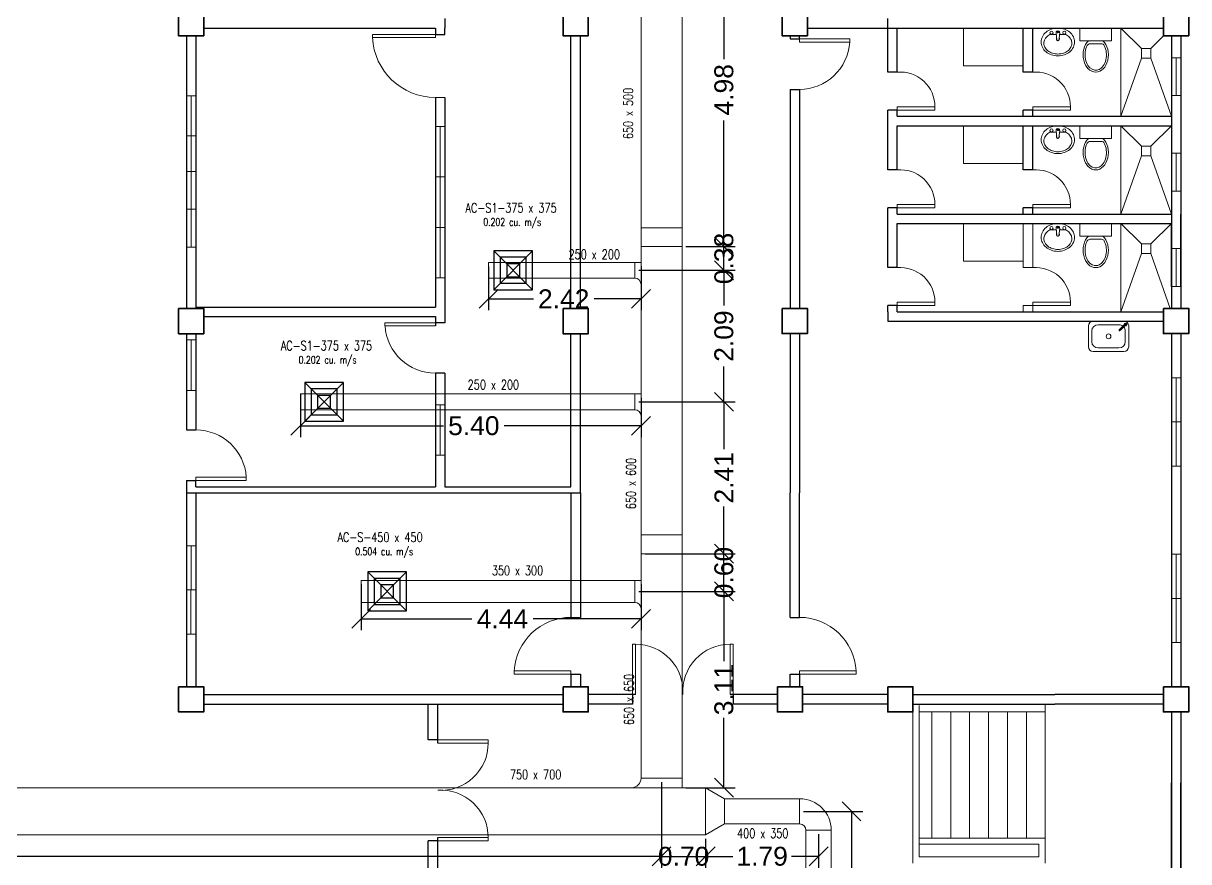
# Model space of a CAD drawing. Header units: millimetres. Extents: x 3 to 421, y 1 to 233.
# Drawn here: x 270.72 to 289.2, y 100.27 to 113.57 of the extents above; entities that cross this region are included whole.
import ezdxf

# ---------------------------------------------------------------- set-up
doc = ezdxf.new("R2010")
doc.units = ezdxf.units.MM
doc.header["$MEASUREMENT"] = 0
doc.layers.add('ahu line', color=150, linetype='Continuous', lineweight=20)
for name, color, linetype in [('diffuser', 7, 'Continuous'), ('ducting label', 7, 'Continuous'), ('Legends', 7, 'Continuous')]:
    doc.layers.add(name, color=color, linetype=linetype)
doc.styles.add('Arch-Dim', font='simplex.shx', dxfattribs={"width": 0.75})
doc.styles.get("Standard").update_dxf_attribs({"font": 'arial.ttf'})
doc.dimstyles.new('Copy of dimension', dxfattribs={"dimtxt": 0.3, "dimasz": 0.3, "dimexe": 0.18, "dimexo": 0.0625, "dimgap": 0.09, "dimtad": 0, "dimzin": 0, "dimdsep": 46, "dimtxsty": 'Standard', "dimblk": 'OBLIQUE', "dimcen": 0.09, "dimclrd": 256, "dimclre": 256, "dimclrt": 256, "dimadec": 0, "dimazin": 0, "dimtfac": 1, "dimtofl": 0, "dimtmove": 0, "dimatfit": 3, "dimldrblk": 'OBLIQUE', "dimfxl": 1, "dimtolj": 1, "dimtzin": 0, "dimarcsym": 0})

# ---------------------------------------------------------------- blocks, each defined once
blk = doc.blocks.new('AC-S-12')
at = {"layer": 'diffuser', "color": 30}
for p, q in [((-0.15, 0.15), (0.15, -0.15)), ((0.15, 0.15), (-0.15, -0.15)), ((-0.15, 0.15), (-0.15, -0.15)), ((0.15, 0.15), (-0.15, 0.15)), ((-0.1, 0.1), (-0.1, -0.1)), ((0.1, 0.1), (-0.1, 0.1)), ((0.1, -0.1), (0.1, 0.1)), ((0.15, -0.15), (0.15, 0.15)), ((-0.05, 0.05), (-0.05, -0.05)), ((0.05, 0.05), (-0.05, 0.05)), ((0.05, -0.05), (0.05, 0.05)), ((-0.05, -0.05), (0.05, -0.05)), ((-0.15, -0.15), (0.15, -0.15)), ((-0.1, -0.1), (0.1, -0.1))]:
    blk.add_line(p, q, dxfattribs=at)
for points in [[(-0.3582, 0.3582, 0, 0.0447, 0), (-0.2951, 0.295, 0, 0, 0), (-0.15, 0.15, 0, 0, 0)], [(0.3582, 0.3582, 0, 0.0447, 0), (0.2951, 0.295, 0, 0, 0), (0.15, 0.15, 0, 0, 0)], [(-0.3582, -0.3582, 0, 0.0447, 0), (-0.2951, -0.295, 0, 0, 0), (-0.15, -0.15, 0, 0, 0)], [(0.3582, -0.3582, 0, 0.0447, 0), (0.2951, -0.295, 0, 0, 0), (0.15, -0.15, 0, 0, 0)]]:
    blk.add_lwpolyline(points, format="xyseb", dxfattribs=at)
blk = doc.blocks.new('fcu')
at = {"layer": 'diffuser', "xscale": 2.052644456280903, "yscale": 2.052644456280903, "zscale": 2.052644456280903}
blk.add_blockref('AC-S-12', (0, 0), dxfattribs=at)
blk = doc.blocks.new('_Oblique')
at = {"color": 0, "linetype": 'ByBlock', "lineweight": -2}
blk.add_line((-0.5, -0.5), (0.5, 0.5), dxfattribs=at)
blk = doc.blocks.new('*D41')
at = {"layer": 'Defpoints', "color": 0, "transparency": 16777216}
for p in [(280.841, 101.597), (250.804, 100.697), (280.841, 100.358)]:
    blk.add_point(p, dxfattribs=at)
at = {"layer": 'diffuser', "lineweight": -2, "transparency": 16777216}
for p, q in [((280.841, 101.534), (280.841, 100.178)), ((250.804, 100.634), (250.804, 100.178)), ((250.804, 100.358), (265.227, 100.358)), ((280.841, 100.358), (266.418, 100.358))]:
    blk.add_line(p, q, dxfattribs=at)
at = {"layer": 'diffuser', "lineweight": -2, "transparency": 16777216, "xscale": 0.3, "yscale": 0.3, "zscale": 0.3, "rotation": 180}
blk.add_blockref('_Oblique', (250.804, 100.358), dxfattribs=at)
at = {"layer": 'diffuser', "lineweight": -2, "transparency": 16777216, "xscale": 0.3, "yscale": 0.3, "zscale": 0.3}
blk.add_blockref('_Oblique', (280.841, 100.358), dxfattribs=at)
at = {"layer": 'diffuser', "transparency": 16777216, "insert": (265.822, 100.358), "char_height": 0.3, "attachment_point": 5}
blk.add_mtext('\\A1;30.04', dxfattribs=at)
blk = doc.blocks.new('*D42')
at = {"layer": 'Defpoints', "color": 0, "transparency": 16777216}
for p in [(280.841, 101.597), (281.541, 100.697), (281.541, 100.358)]:
    blk.add_point(p, dxfattribs=at)
at = {"layer": 'diffuser', "lineweight": -2, "transparency": 16777216}
for p, q in [((280.841, 101.534), (280.841, 100.178)), ((281.541, 100.634), (281.541, 100.178)), ((280.841, 100.358), (281.541, 100.358))]:
    blk.add_line(p, q, dxfattribs=at)
at = {"layer": 'diffuser', "lineweight": -2, "transparency": 16777216, "xscale": 0.3, "yscale": 0.3, "zscale": 0.3, "rotation": 180}
blk.add_blockref('_Oblique', (280.841, 100.358), dxfattribs=at)
at = {"layer": 'diffuser', "lineweight": -2, "transparency": 16777216, "xscale": 0.3, "yscale": 0.3, "zscale": 0.3}
blk.add_blockref('_Oblique', (281.541, 100.358), dxfattribs=at)
at = {"layer": 'diffuser', "transparency": 16777216, "insert": (281.191, 100.358), "char_height": 0.3, "attachment_point": 5}
blk.add_mtext('\\A1;0.70', dxfattribs=at)
blk = doc.blocks.new('*D43')
at = {"layer": 'Defpoints', "color": 0, "transparency": 16777216}
for p in [(283.332, 100.772), (281.541, 100.697), (283.332, 100.358)]:
    blk.add_point(p, dxfattribs=at)
at = {"layer": 'diffuser', "lineweight": -2, "transparency": 16777216}
for p, q in [((281.541, 100.634), (281.541, 100.178)), ((283.332, 100.709), (283.332, 100.178)), ((281.541, 100.358), (281.971, 100.358)), ((283.332, 100.358), (282.902, 100.358))]:
    blk.add_line(p, q, dxfattribs=at)
at = {"layer": 'diffuser', "lineweight": -2, "transparency": 16777216, "xscale": 0.3, "yscale": 0.3, "zscale": 0.3, "rotation": 180}
blk.add_blockref('_Oblique', (281.541, 100.358), dxfattribs=at)
at = {"layer": 'diffuser', "lineweight": -2, "transparency": 16777216, "xscale": 0.3, "yscale": 0.3, "zscale": 0.3}
blk.add_blockref('_Oblique', (283.332, 100.358), dxfattribs=at)
at = {"layer": 'diffuser', "transparency": 16777216, "insert": (282.437, 100.358), "char_height": 0.3, "attachment_point": 5}
blk.add_mtext('\\A1;1.79', dxfattribs=at)
blk = doc.blocks.new('*D44')
at = {"layer": 'Defpoints', "color": 0, "transparency": 16777216}
for p in [(283.032, 101.072), (283.854, 93.745), (283.884, 93.745)]:
    blk.add_point(p, dxfattribs=at)
at = {"layer": 'diffuser', "lineweight": -2, "transparency": 16777216}
for p, q in [((283.095, 101.072), (284.034, 101.072)), ((283.854, 101.072), (283.854, 97.887)), ((283.854, 93.745), (283.854, 96.93)), ((283.821, 93.745), (283.674, 93.745))]:
    blk.add_line(p, q, dxfattribs=at)
at = {"layer": 'diffuser', "lineweight": -2, "transparency": 16777216, "xscale": 0.3, "yscale": 0.3, "zscale": 0.3}
for p, rotation in [((283.854, 101.072), 90), ((283.854, 93.745), 270)]:
    blk.add_blockref('_Oblique', p, dxfattribs=dict(at, rotation=rotation))
at = {"layer": 'diffuser', "transparency": 16777216, "insert": (283.854, 97.408), "char_height": 0.3, "attachment_point": 5, "rotation": 90}
blk.add_mtext('\\A1;7.33', dxfattribs=at)
blk = doc.blocks.new('*D46')
at = {"layer": 'Defpoints', "color": 0, "transparency": 16777216}
for p in [(280.416, 104.561), (281.831, 104.561), (281.166, 101.447)]:
    blk.add_point(p, dxfattribs=at)
at = {"layer": 'diffuser', "lineweight": -2, "transparency": 16777216}
for p, q in [((280.479, 104.561), (282.011, 104.561)), ((281.831, 104.561), (281.831, 103.455)), ((281.831, 101.447), (281.831, 102.553)), ((281.229, 101.447), (282.011, 101.447))]:
    blk.add_line(p, q, dxfattribs=at)
at = {"layer": 'diffuser', "lineweight": -2, "transparency": 16777216, "xscale": 0.3, "yscale": 0.3, "zscale": 0.3}
for p, rotation in [((281.831, 104.561), 90), ((281.831, 101.447), 270)]:
    blk.add_blockref('_Oblique', p, dxfattribs=dict(at, rotation=rotation))
at = {"layer": 'diffuser', "transparency": 16777216, "insert": (281.831, 103.004), "char_height": 0.3, "attachment_point": 5, "rotation": 90}
blk.add_mtext('\\A1;3.11', dxfattribs=at)
blk = doc.blocks.new('*D47')
at = {"layer": 'Defpoints', "color": 0, "transparency": 16777216}
for p in [(276.076, 104.736), (280.516, 104.736), (276.076, 104.126)]:
    blk.add_point(p, dxfattribs=at)
at = {"layer": 'diffuser', "lineweight": -2, "transparency": 16777216}
for p, q in [((276.076, 104.674), (276.076, 103.946)), ((280.516, 104.674), (280.516, 103.946)), ((276.076, 104.126), (277.832, 104.126)), ((280.516, 104.126), (278.802, 104.126))]:
    blk.add_line(p, q, dxfattribs=at)
at = {"layer": 'diffuser', "lineweight": -2, "transparency": 16777216, "xscale": 0.3, "yscale": 0.3, "zscale": 0.3, "rotation": 180}
blk.add_blockref('_Oblique', (276.076, 104.126), dxfattribs=at)
at = {"layer": 'diffuser', "lineweight": -2, "transparency": 16777216, "xscale": 0.3, "yscale": 0.3, "zscale": 0.3}
blk.add_blockref('_Oblique', (280.516, 104.126), dxfattribs=at)
at = {"layer": 'diffuser', "transparency": 16777216, "insert": (278.317, 104.126), "char_height": 0.3, "attachment_point": 5}
blk.add_mtext('\\A1;4.44', dxfattribs=at)
blk = doc.blocks.new('*D48')
at = {"layer": 'Defpoints', "color": 0, "transparency": 16777216}
for p in [(280.516, 105.158), (281.831, 105.158), (280.516, 104.561)]:
    blk.add_point(p, dxfattribs=at)
at = {"layer": 'diffuser', "lineweight": -2, "transparency": 16777216}
for p, q in [((280.579, 105.158), (282.011, 105.158)), ((281.831, 104.561), (281.831, 105.158)), ((280.579, 104.561), (282.011, 104.561))]:
    blk.add_line(p, q, dxfattribs=at)
at = {"layer": 'diffuser', "lineweight": -2, "transparency": 16777216, "xscale": 0.3, "yscale": 0.3, "zscale": 0.3}
for p, rotation in [((281.831, 105.158), 90), ((281.831, 104.561), 270)]:
    blk.add_blockref('_Oblique', p, dxfattribs=dict(at, rotation=rotation))
at = {"layer": 'diffuser', "transparency": 16777216, "insert": (281.831, 104.86), "char_height": 0.3, "attachment_point": 5, "rotation": 90}
blk.add_mtext('\\A1;0.60', dxfattribs=at)
blk = doc.blocks.new('*D49')
at = {"layer": 'Defpoints', "color": 0, "transparency": 16777216}
for p in [(280.416, 107.568), (281.831, 107.568), (280.516, 105.158)]:
    blk.add_point(p, dxfattribs=at)
at = {"layer": 'diffuser', "lineweight": -2, "transparency": 16777216}
for p, q in [((280.479, 107.568), (282.011, 107.568)), ((281.831, 107.568), (281.831, 106.816)), ((281.831, 105.158), (281.831, 105.91)), ((280.579, 105.158), (282.011, 105.158))]:
    blk.add_line(p, q, dxfattribs=at)
at = {"layer": 'diffuser', "lineweight": -2, "transparency": 16777216, "xscale": 0.3, "yscale": 0.3, "zscale": 0.3}
for p, rotation in [((281.831, 107.568), 90), ((281.831, 105.158), 270)]:
    blk.add_blockref('_Oblique', p, dxfattribs=dict(at, rotation=rotation))
at = {"layer": 'diffuser', "transparency": 16777216, "insert": (281.831, 106.363), "char_height": 0.3, "attachment_point": 5, "rotation": 90}
blk.add_mtext('\\A1;2.41', dxfattribs=at)
blk = doc.blocks.new('*D50')
at = {"layer": 'Defpoints', "color": 0, "transparency": 16777216}
for p in [(275.112, 107.693), (280.516, 107.693), (275.112, 107.188)]:
    blk.add_point(p, dxfattribs=at)
at = {"layer": 'diffuser', "lineweight": -2, "transparency": 16777216}
for p, q in [((275.112, 107.63), (275.112, 107.008)), ((280.516, 107.63), (280.516, 107.008)), ((275.112, 107.188), (277.384, 107.188)), ((280.516, 107.188), (278.342, 107.188))]:
    blk.add_line(p, q, dxfattribs=at)
at = {"layer": 'diffuser', "lineweight": -2, "transparency": 16777216, "xscale": 0.3, "yscale": 0.3, "zscale": 0.3, "rotation": 180}
blk.add_blockref('_Oblique', (275.112, 107.188), dxfattribs=at)
at = {"layer": 'diffuser', "lineweight": -2, "transparency": 16777216, "xscale": 0.3, "yscale": 0.3, "zscale": 0.3}
blk.add_blockref('_Oblique', (280.516, 107.188), dxfattribs=at)
at = {"layer": 'diffuser', "transparency": 16777216, "insert": (277.863, 107.188), "char_height": 0.3, "attachment_point": 5}
blk.add_mtext('\\A1;5.40', dxfattribs=at)
blk = doc.blocks.new('*D51')
at = {"layer": 'Defpoints', "color": 0, "transparency": 16777216}
for p in [(280.416, 109.655), (281.831, 109.655), (280.416, 107.568)]:
    blk.add_point(p, dxfattribs=at)
at = {"layer": 'diffuser', "lineweight": -2, "transparency": 16777216}
for p, q in [((280.479, 109.655), (282.011, 109.655)), ((281.831, 109.655), (281.831, 109.094)), ((281.831, 107.568), (281.831, 108.129)), ((280.479, 107.568), (282.011, 107.568))]:
    blk.add_line(p, q, dxfattribs=at)
at = {"layer": 'diffuser', "lineweight": -2, "transparency": 16777216, "xscale": 0.3, "yscale": 0.3, "zscale": 0.3}
for p, rotation in [((281.831, 109.655), 90), ((281.831, 107.568), 270)]:
    blk.add_blockref('_Oblique', p, dxfattribs=dict(at, rotation=rotation))
at = {"layer": 'diffuser', "transparency": 16777216, "insert": (281.831, 108.611), "char_height": 0.3, "attachment_point": 5, "rotation": 90}
blk.add_mtext('\\A1;2.09', dxfattribs=at)
blk = doc.blocks.new('*D52')
at = {"layer": 'Defpoints', "color": 0, "transparency": 16777216}
for p in [(281.166, 110.03), (281.831, 110.03), (280.416, 109.655)]:
    blk.add_point(p, dxfattribs=at)
at = {"layer": 'diffuser', "lineweight": -2, "transparency": 16777216}
for p, q in [((281.229, 110.03), (282.011, 110.03)), ((281.831, 109.655), (281.831, 110.03)), ((280.479, 109.655), (282.011, 109.655))]:
    blk.add_line(p, q, dxfattribs=at)
at = {"layer": 'diffuser', "lineweight": -2, "transparency": 16777216, "xscale": 0.3, "yscale": 0.3, "zscale": 0.3}
for p, rotation in [((281.831, 110.03), 90), ((281.831, 109.655), 270)]:
    blk.add_blockref('_Oblique', p, dxfattribs=dict(at, rotation=rotation))
at = {"layer": 'diffuser', "transparency": 16777216, "insert": (281.831, 109.842), "char_height": 0.3, "attachment_point": 5, "rotation": 90}
blk.add_mtext('\\A1;0.38', dxfattribs=at)
blk = doc.blocks.new('*D53')
at = {"layer": 'Defpoints', "color": 0, "transparency": 16777216}
for p in [(280.416, 115.006), (281.831, 115.006), (281.166, 110.03)]:
    blk.add_point(p, dxfattribs=at)
at = {"layer": 'diffuser', "lineweight": -2, "transparency": 16777216}
for p, q in [((280.479, 115.006), (282.011, 115.006)), ((281.831, 115.006), (281.831, 113.004)), ((281.831, 110.03), (281.831, 112.032)), ((281.229, 110.03), (282.011, 110.03))]:
    blk.add_line(p, q, dxfattribs=at)
at = {"layer": 'diffuser', "lineweight": -2, "transparency": 16777216, "xscale": 0.3, "yscale": 0.3, "zscale": 0.3}
for p, rotation in [((281.831, 115.006), 90), ((281.831, 110.03), 270)]:
    blk.add_blockref('_Oblique', p, dxfattribs=dict(at, rotation=rotation))
at = {"layer": 'diffuser', "transparency": 16777216, "insert": (281.831, 112.518), "char_height": 0.3, "attachment_point": 5, "rotation": 90}
blk.add_mtext('\\A1;4.98', dxfattribs=at)
blk = doc.blocks.new('*D54')
at = {"layer": 'Defpoints', "color": 0, "transparency": 16777216}
for p in [(278.097, 109.78), (280.516, 109.78), (278.097, 109.202)]:
    blk.add_point(p, dxfattribs=at)
at = {"layer": 'diffuser', "lineweight": -2, "transparency": 16777216}
for p, q in [((278.097, 109.717), (278.097, 109.022)), ((280.516, 109.717), (280.516, 109.022)), ((278.097, 109.202), (278.808, 109.202)), ((280.516, 109.202), (279.77, 109.202))]:
    blk.add_line(p, q, dxfattribs=at)
at = {"layer": 'diffuser', "lineweight": -2, "transparency": 16777216, "xscale": 0.3, "yscale": 0.3, "zscale": 0.3, "rotation": 180}
blk.add_blockref('_Oblique', (278.097, 109.202), dxfattribs=at)
at = {"layer": 'diffuser', "lineweight": -2, "transparency": 16777216, "xscale": 0.3, "yscale": 0.3, "zscale": 0.3}
blk.add_blockref('_Oblique', (280.516, 109.202), dxfattribs=at)
at = {"layer": 'diffuser', "transparency": 16777216, "insert": (279.289, 109.202), "char_height": 0.3, "attachment_point": 5}
blk.add_mtext('\\A1;2.42', dxfattribs=at)

msp = doc.modelspace()

# ---------------------------------------------------------------- linework, layer by layer
at = {"color": 8, "lineweight": 25}
for p, q in [((277.404, 113.647), (277.404, 113.497)), ((284.429, 113.497), (284.429, 113.647)), ((273.304, 113.375), (273.304, 109.049)), ((273.454, 113.375), (273.454, 109.072)), ((273.579, 113.497), (277.254, 113.497)), ((277.254, 113.497), (277.254, 113.397)), ((277.254, 113.397), (277.404, 113.397)), ((277.404, 113.397), (277.404, 113.497)), ((279.404, 109.049), (279.404, 113.376)), ((279.554, 109.049), (279.554, 113.376)), ((282.879, 113.375), (282.879, 113.325)), ((283.029, 113.325), (283.029, 113.375)), ((284.429, 113.497), (284.579, 113.497)), ((284.429, 112.797), (284.429, 113.497)), ((284.579, 112.797), (284.579, 113.497)), ((286.579, 112.797), (286.579, 113.497)), ((286.729, 112.797), (286.729, 113.497)), ((288.929, 113.375), (288.929, 109.05)), ((288.929, 113.375), (288.929, 109.05)), ((289.079, 113.375), (289.079, 109.05)), ((282.879, 113.325), (283.029, 113.325)), ((282.879, 112.525), (282.879, 109.051)), ((282.879, 112.525), (283.029, 112.525)), ((283.029, 112.525), (283.029, 109.051)), ((289.079, 112.425), (289.079, 110)), ((277.254, 112.397), (277.254, 109.072)), ((277.404, 112.397), (277.404, 109.072)), ((284.429, 111.247), (284.429, 112.197)), ((284.579, 112.097), (284.579, 112.197)), ((286.579, 112.097), (286.579, 112.197)), ((286.729, 112.097), (286.729, 112.197)), ((284.579, 111.247), (284.579, 111.947)), ((286.579, 111.247), (286.579, 111.947)), ((286.729, 111.247), (286.729, 111.947)), ((284.429, 109.697), (284.429, 110.647)), ((284.579, 110.547), (284.579, 110.647)), ((286.579, 110.547), (286.579, 110.647)), ((286.729, 110.547), (286.729, 110.647)), ((284.579, 109.697), (284.579, 110.397)), ((288.929, 109.397), (288.929, 110.397)), ((289.079, 109.397), (289.079, 110.547)), ((284.429, 108.997), (284.429, 109.097)), ((284.579, 108.997), (284.579, 109.097)), ((273.454, 109.072), (277.254, 109.072)), ((273.579, 108.922), (277.254, 108.922)), ((277.254, 108.922), (277.254, 108.772)), ((277.404, 109.072), (277.404, 108.922)), ((277.404, 108.922), (277.404, 108.822)), ((284.429, 108.997), (284.429, 108.847)), ((277.404, 108.822), (277.254, 108.822)), ((273.304, 108.649), (273.304, 107.122)), ((273.454, 108.649), (273.454, 107.122)), ((279.404, 106.422), (279.404, 108.649)), ((279.554, 106.422), (279.554, 108.649)), ((282.879, 108.651), (282.879, 106.122)), ((283.029, 108.651), (283.029, 106.122)), ((288.929, 108.65), (288.929, 106.222)), ((288.929, 108.65), (288.929, 106.122)), ((289.079, 108.65), (289.079, 103.049)), ((277.254, 108.022), (277.254, 106.222)), ((277.404, 108.022), (277.254, 108.022)), ((277.404, 108.022), (277.404, 106.222)), ((273.304, 107.122), (273.454, 107.122)), ((273.304, 106.322), (273.304, 106.122)), ((273.304, 106.322), (273.454, 106.322)), ((273.454, 106.222), (273.454, 106.322)), ((279.404, 106.222), (279.404, 106.422)), ((279.554, 106.122), (279.554, 106.422)), ((273.304, 106.122), (279.554, 106.122)), ((273.304, 106.122), (273.304, 103.049)), ((273.454, 106.222), (277.254, 106.222)), ((273.454, 106.122), (273.454, 103.049)), ((277.404, 106.222), (279.404, 106.222)), ((279.404, 106.122), (279.404, 104.149)), ((279.554, 106.122), (279.554, 104.149)), ((282.879, 104.149), (282.879, 106.122)), ((283.029, 104.149), (283.029, 106.122)), ((288.929, 106.122), (288.929, 103.049)), ((279.404, 104.149), (279.554, 104.149)), ((282.879, 104.149), (283.029, 104.149)), ((279.404, 103.249), (279.404, 103.049)), ((279.404, 103.249), (279.554, 103.249)), ((279.554, 103.249), (279.554, 103.049)), ((282.879, 103.049), (282.879, 103.249)), ((282.879, 103.249), (283.029, 103.249)), ((283.029, 103.249), (283.029, 103.049)), ((282.879, 103.149), (282.879, 103.149)), ((273.579, 102.924), (279.279, 102.924)), ((280.429, 102.924), (279.679, 102.924)), ((280.379, 102.924), (280.379, 102.774)), ((282.679, 102.924), (281.929, 102.924)), ((281.979, 102.924), (281.979, 102.774)), ((284.429, 102.924), (283.079, 102.924)), ((284.829, 102.924), (285.079, 102.924)), ((285.079, 102.924), (287.079, 102.924)), ((288.804, 102.924), (287.079, 102.924)), ((273.579, 102.774), (279.279, 102.774)), ((277.141, 102.206), (277.141, 102.774)), ((277.291, 102.156), (277.291, 102.774)), ((280.379, 102.774), (279.679, 102.774)), ((282.679, 102.774), (281.979, 102.774)), ((284.429, 102.774), (283.079, 102.774)), ((284.829, 102.774), (285.079, 102.774)), ((285.079, 102.774), (287.079, 102.774)), ((288.804, 102.774), (287.079, 102.774)), ((288.929, 102.649), (288.929, 98.249)), ((289.079, 102.649), (289.079, 98.249)), ((277.291, 102.206), (277.141, 102.206)), ((288.929, 98.249), (288.929, 101.522)), ((289.079, 98.249), (289.079, 101.522)), ((277.141, 100.062), (277.141, 100.606)), ((277.291, 100.606), (277.141, 100.606)), ((277.291, 100.062), (277.291, 100.656))]:
    msp.add_line(p, q, dxfattribs=at)
at = {"color": 8, "lineweight": 13}
for p, q in [((277.254, 113.397), (276.254, 113.397)), ((276.254, 113.397), (276.254, 113.347)), ((276.254, 113.347), (277.254, 113.347)), ((277.254, 113.347), (277.254, 113.397)), ((283.029, 113.325), (283.029, 113.275)), ((283.029, 113.325), (283.829, 113.325)), ((283.829, 113.275), (283.029, 113.275)), ((283.829, 113.325), (283.829, 113.275)), ((277.254, 108.822), (276.454, 108.822)), ((276.454, 108.822), (276.454, 108.772)), ((276.454, 108.772), (277.254, 108.772)), ((274.254, 106.372), (273.454, 106.372)), ((273.454, 106.322), (273.454, 106.372)), ((273.454, 106.322), (274.254, 106.322)), ((274.254, 106.322), (274.254, 106.372)), ((278.504, 103.299), (279.404, 103.299)), ((279.404, 103.249), (278.504, 103.249)), ((278.505, 103.299), (278.505, 103.249)), ((279.404, 103.249), (279.404, 103.299)), ((283.929, 103.299), (283.029, 103.299)), ((283.029, 103.299), (283.029, 103.249)), ((283.029, 103.149), (283.029, 103.299)), ((283.029, 103.249), (283.929, 103.249)), ((283.929, 103.249), (283.929, 103.299))]:
    msp.add_line(p, q, dxfattribs=at)
at = {"color": 8, "lineweight": 25, "ltscale": 0.3}
for p, q in [((283.154, 113.497), (284.429, 113.497)), ((284.579, 113.497), (286.829, 113.497)), ((284.579, 113.497), (286.829, 113.497)), ((286.729, 113.497), (288.804, 113.497)), ((286.729, 113.497), (288.804, 113.497)), ((284.579, 112.097), (286.829, 112.097)), ((286.729, 112.097), (288.929, 112.097)), ((284.579, 111.947), (286.829, 111.947)), ((286.729, 111.947), (288.929, 111.947)), ((284.579, 110.547), (286.829, 110.547)), ((284.579, 110.397), (286.829, 110.397)), ((286.729, 110.547), (288.929, 110.547)), ((286.729, 110.397), (288.929, 110.397)), ((284.579, 108.997), (286.829, 108.997)), ((286.729, 108.997), (288.804, 108.997)), ((284.429, 108.847), (288.804, 108.847))]:
    msp.add_line(p, q, dxfattribs=at)
at = {"color": 8, "lineweight": 9, "ltscale": 0.4}
for p, q in [((285.629, 113.497), (285.629, 112.897)), ((285.629, 112.897), (286.579, 112.897)), ((285.629, 111.947), (285.629, 111.347)), ((285.629, 111.347), (286.579, 111.347)), ((285.629, 110.397), (285.629, 109.797)), ((285.629, 109.797), (286.579, 109.797)), ((286.729, 109.697), (286.579, 109.697)), ((286.729, 109.097), (286.579, 109.097)), ((287.612, 108.442), (287.612, 108.772)), ((287.687, 108.847), (288.177, 108.847)), ((287.767, 108.792), (288.097, 108.792)), ((288.192, 108.801), (288.101, 108.709)), ((288.205, 108.788), (288.114, 108.697)), ((288.252, 108.772), (288.252, 108.442)), ((287.667, 108.522), (287.667, 108.692)), ((288.197, 108.692), (288.197, 108.522)), ((288.177, 108.367), (287.687, 108.367)), ((288.097, 108.422), (287.767, 108.422))]:
    msp.add_line(p, q, dxfattribs=at)
at = {"color": 8, "lineweight": 9}
for p, q in [((287.114, 113.3), (287.101, 113.421)), ((287.143, 113.3), (287.157, 113.421)), ((287.153, 113.395), (287.255, 113.395)), ((287.479, 113.297), (287.479, 113.497)), ((287.479, 113.497), (287.979, 113.497)), ((287.979, 113.497), (287.979, 113.297)), ((288.129, 112.097), (288.129, 113.497)), ((288.454, 113.172), (288.129, 113.497)), ((288.604, 113.172), (288.806, 113.375)), ((288.929, 112.497), (288.929, 113.375)), ((289.079, 112.497), (289.079, 113.375)), ((289.079, 113.375), (289.079, 113.025)), ((287.979, 113.297), (287.479, 113.297)), ((287.819, 113.247), (287.638, 113.247)), ((288.454, 113.022), (288.129, 112.097)), ((288.604, 113.022), (288.929, 112.097)), ((289.079, 113.025), (288.929, 113.025)), ((288.929, 113.025), (288.929, 112.425)), ((289.004, 113.025), (289.004, 112.425)), ((273.304, 112.423), (273.454, 112.423)), ((273.304, 111.223), (273.304, 112.423)), ((273.379, 110.023), (273.379, 112.423)), ((273.454, 112.423), (273.454, 110.023)), ((288.929, 112.497), (288.929, 112.097)), ((288.929, 112.425), (289.079, 112.425)), ((289.079, 112.497), (289.079, 112.097)), ((277.404, 112.397), (277.254, 112.397)), ((289.079, 110.947), (289.079, 112.097)), ((277.254, 111.135), (277.254, 111.935)), ((277.254, 111.935), (277.404, 111.935)), ((277.329, 111.935), (277.329, 109.535)), ((287.114, 111.75), (287.101, 111.871)), ((287.143, 111.75), (287.157, 111.871)), ((287.479, 111.747), (287.479, 111.947)), ((287.479, 111.947), (287.979, 111.947)), ((287.979, 111.947), (287.979, 111.747)), ((288.129, 110.547), (288.129, 111.947)), ((288.454, 111.622), (288.129, 111.947)), ((288.604, 111.622), (288.929, 111.947)), ((288.929, 110.947), (288.929, 111.947)), ((273.304, 111.786), (273.454, 111.786)), ((287.153, 111.845), (287.255, 111.845)), ((287.979, 111.747), (287.479, 111.747)), ((287.819, 111.697), (287.638, 111.697)), ((289.079, 111.512), (288.929, 111.512)), ((288.929, 111.512), (288.929, 110.912)), ((289.004, 110.912), (289.004, 111.512)), ((289.079, 111.212), (289.079, 111.512)), ((288.454, 111.472), (288.129, 110.547)), ((288.604, 111.472), (288.929, 110.547)), ((273.304, 111.223), (273.304, 110.023)), ((273.304, 111.223), (273.454, 111.223)), ((277.404, 111.135), (277.254, 111.135)), ((277.404, 110.735), (277.404, 111.135)), ((288.929, 110.947), (288.929, 110.547)), ((289.079, 110.947), (289.079, 110.547)), ((288.929, 110.912), (289.079, 110.912)), ((273.304, 110.623), (273.454, 110.623)), ((277.404, 110.735), (277.404, 110.335)), ((286.579, 109.697), (286.579, 110.397)), ((286.729, 109.697), (286.729, 110.397)), ((287.479, 110.197), (287.479, 110.397)), ((287.479, 110.397), (287.979, 110.397)), ((287.979, 110.397), (287.979, 110.197)), ((288.129, 108.997), (288.129, 110.397)), ((288.454, 110.072), (288.129, 110.397)), ((288.604, 110.072), (288.929, 110.397)), ((277.404, 110.335), (277.254, 110.335)), ((277.254, 110.335), (277.254, 109.535)), ((287.114, 110.2), (287.101, 110.321)), ((287.143, 110.2), (287.157, 110.321)), ((287.153, 110.295), (287.255, 110.295)), ((287.979, 110.197), (287.479, 110.197)), ((273.454, 110.023), (273.304, 110.023)), ((287.819, 110.147), (287.638, 110.147)), ((288.454, 109.922), (288.129, 108.997)), ((288.604, 109.922), (288.91, 109.05)), ((289.079, 110), (288.929, 110)), ((289.004, 110), (289.004, 109.4)), ((289.079, 109.4), (289.079, 110)), ((289.079, 109.397), (289.079, 109.997)), ((277.254, 109.535), (277.404, 109.535)), ((288.929, 109.05), (288.929, 109.4)), ((288.929, 109.4), (289.079, 109.4)), ((288.929, 109.397), (288.929, 109.05)), ((289.079, 109.397), (289.079, 109.05)), ((286.579, 108.997), (286.579, 109.097)), ((286.729, 108.997), (286.729, 109.097)), ((273.454, 109.049), (273.454, 109.072)), ((273.454, 108.549), (273.304, 108.549)), ((273.304, 108.549), (273.304, 107.749)), ((273.379, 107.749), (273.379, 108.549)), ((273.454, 108.649), (273.454, 108.549)), ((289.079, 107.95), (288.929, 107.95)), ((289.004, 106.55), (289.004, 107.95)), ((273.304, 107.749), (273.454, 107.749)), ((277.404, 107.522), (277.254, 107.522)), ((277.254, 107.522), (277.254, 106.722)), ((277.329, 106.722), (277.329, 107.522)), ((288.929, 107.25), (289.079, 107.25)), ((277.254, 106.722), (277.404, 106.722)), ((288.929, 106.55), (289.079, 106.55)), ((273.454, 105.286), (273.306, 105.286)), ((273.306, 105.286), (273.306, 103.886)), ((273.38, 105.286), (273.376, 103.885)), ((273.454, 104.586), (273.454, 105.286)), ((288.929, 105.149), (289.079, 105.149)), ((289.004, 105.149), (289.004, 103.749)), ((273.454, 104.586), (273.306, 104.586)), ((288.929, 104.449), (289.079, 104.449)), ((273.306, 103.886), (273.452, 103.885)), ((289.079, 103.749), (288.929, 103.749)), ((283.029, 103.049), (282.879, 103.049)), ((284.829, 102.649), (284.829, 102.774)), ((284.829, 100.249), (284.829, 102.649)), ((284.929, 102.649), (284.929, 102.749)), ((284.929, 100.349), (284.929, 102.649)), ((286.929, 102.649), (284.929, 102.649)), ((285.129, 102.649), (285.129, 100.649)), ((285.429, 102.649), (285.429, 100.649)), ((285.729, 102.649), (285.729, 100.649)), ((286.029, 102.649), (286.029, 100.649)), ((286.329, 102.649), (286.329, 100.649)), ((286.629, 102.649), (286.629, 100.649)), ((286.929, 102.774), (286.929, 102.649)), ((286.929, 102.649), (286.929, 100.649)), ((286.629, 100.649), (284.929, 100.649)), ((286.629, 100.649), (286.929, 100.649)), ((286.929, 100.549), (286.929, 100.649)), ((286.629, 100.549), (284.929, 100.549)), ((286.629, 100.549), (286.829, 100.549)), ((286.829, 100.349), (286.829, 100.549)), ((286.929, 100.349), (286.929, 100.549)), ((286.629, 100.349), (284.929, 100.349)), ((286.629, 100.349), (286.829, 100.349)), ((286.929, 100.249), (286.929, 100.349))]:
    msp.add_line(p, q, dxfattribs=at)
at = {"color": 8, "lineweight": 25, "ltscale": 0.4}
for p, q in [((284.579, 112.797), (284.429, 112.797)), ((286.729, 112.797), (286.579, 112.797)), ((284.579, 112.197), (284.429, 112.197)), ((286.729, 112.197), (286.579, 112.197)), ((284.579, 111.247), (284.429, 111.247)), ((286.729, 111.247), (286.579, 111.247)), ((284.579, 110.647), (284.429, 110.647)), ((286.729, 110.647), (286.579, 110.647)), ((284.579, 109.697), (284.429, 109.697)), ((284.579, 109.097), (284.429, 109.097))]:
    msp.add_line(p, q, dxfattribs=at)
at = {"color": 8, "lineweight": 35}
for points in [[(273.179, 113.775), (273.579, 113.775), (273.579, 113.375), (273.179, 113.375)], [(279.279, 113.776), (279.679, 113.776), (279.679, 113.376), (279.279, 113.376)], [(282.754, 113.775), (283.154, 113.775), (283.154, 113.375), (282.754, 113.375)], [(288.804, 113.775), (289.204, 113.775), (289.204, 113.375), (288.804, 113.375)], [(273.179, 109.049), (273.579, 109.049), (273.579, 108.649), (273.179, 108.649)], [(279.279, 109.049), (279.679, 109.049), (279.679, 108.649), (279.279, 108.649)], [(282.754, 109.051), (283.154, 109.051), (283.154, 108.651), (282.754, 108.651)], [(288.804, 109.05), (289.204, 109.05), (289.204, 108.65), (288.804, 108.65)], [(273.179, 103.049), (273.579, 103.049), (273.579, 102.649), (273.179, 102.649)], [(279.279, 103.049), (279.679, 103.049), (279.679, 102.649), (279.279, 102.649)], [(282.679, 103.049), (283.079, 103.049), (283.079, 102.649), (282.679, 102.649)], [(284.429, 103.049), (284.829, 103.049), (284.829, 102.649), (284.429, 102.649)], [(288.804, 103.049), (289.204, 103.049), (289.204, 102.649), (288.804, 102.649)]]:
    msp.add_lwpolyline(points, close=True, dxfattribs=at)
at = {"color": 8, "lineweight": 9}
for points in [[(287.394, 113.276, -0.11576), (287.374, 113.194, -0.104047), (287.316, 113.12, -0.090875), (287.232, 113.073, -0.083344), (287.129, 113.055, -0.083344), (287.025, 113.073, -0.090875), (286.941, 113.12, -0.104047), (286.883, 113.194, -0.11576), (286.864, 113.276, -0.11576), (286.883, 113.359, -0.104047), (286.941, 113.433, -0.090875), (287.025, 113.48, -0.083344), (287.129, 113.497, -0.083344), (287.232, 113.48, -0.090875), (287.316, 113.433, -0.104047), (287.374, 113.359, -0.11576)], [(287.394, 111.726, -0.11576), (287.374, 111.644, -0.104047), (287.316, 111.57, -0.090875), (287.232, 111.523, -0.083344), (287.129, 111.505, -0.083344), (287.025, 111.523, -0.090875), (286.941, 111.57, -0.104047), (286.883, 111.644, -0.11576), (286.864, 111.726, -0.11576), (286.883, 111.809, -0.104047), (286.941, 111.883, -0.090875), (287.025, 111.93, -0.083344), (287.129, 111.947, -0.083344), (287.232, 111.93, -0.090875), (287.316, 111.883, -0.104047), (287.374, 111.809, -0.11576)], [(287.394, 110.176, -0.11576), (287.374, 110.094, -0.104047), (287.316, 110.02, -0.090875), (287.232, 109.973, -0.083344), (287.129, 109.955, -0.083344), (287.025, 109.973, -0.090875), (286.941, 110.02, -0.104047), (286.883, 110.094, -0.11576), (286.864, 110.176, -0.11576), (286.883, 110.259, -0.104047), (286.941, 110.333, -0.090875), (287.025, 110.38, -0.083344), (287.129, 110.397, -0.083344), (287.232, 110.38, -0.090875), (287.316, 110.333, -0.104047), (287.374, 110.259, -0.11576)]]:
    msp.add_lwpolyline(points, format="xyb", close=True, dxfattribs=at)
for points in [[(287.351, 113.255, -0.124838), (287.335, 113.193, -0.105788), (287.286, 113.135, -0.086697), (287.216, 113.099, -0.076776), (287.129, 113.085, -0.076776), (287.041, 113.099, -0.086697), (286.971, 113.135, -0.105788), (286.922, 113.193, -0.124838), (286.906, 113.255, -0.124838), (286.922, 113.318, -0.105788), (286.971, 113.376, -0.040067), (287.002, 113.395), (287.104, 113.395, -0.040067)], [(287.351, 111.705, -0.124838), (287.335, 111.643, -0.105788), (287.286, 111.585, -0.086697), (287.216, 111.549, -0.076776), (287.129, 111.535, -0.076776), (287.041, 111.549, -0.086697), (286.971, 111.585, -0.105788), (286.922, 111.643, -0.124838), (286.906, 111.705, -0.124838), (286.922, 111.768, -0.105788), (286.971, 111.826, -0.040067), (287.002, 111.845), (287.104, 111.845, -0.040067)], [(287.351, 110.155, -0.124838), (287.335, 110.093, -0.105788), (287.286, 110.035, -0.086697), (287.216, 109.999, -0.076776), (287.129, 109.985, -0.076776), (287.041, 109.999, -0.086697), (286.971, 110.035, -0.105788), (286.922, 110.093, -0.124838), (286.906, 110.155, -0.124838), (286.922, 110.218, -0.105788), (286.971, 110.276, -0.040067), (287.002, 110.295), (287.104, 110.295, -0.040067)]]:
    msp.add_lwpolyline(points, format="xyb", dxfattribs=at)
at = {"color": 8, "lineweight": 9, "ltscale": 0.03}
for points in [[(288.604, 113.172), (288.454, 113.172), (288.454, 113.022), (288.604, 113.022)], [(288.604, 111.622), (288.454, 111.622), (288.454, 111.472), (288.604, 111.472)], [(288.604, 110.072), (288.454, 110.072), (288.454, 109.922), (288.604, 109.922)]]:
    msp.add_lwpolyline(points, close=True, dxfattribs=at)
at = {"color": 8, "lineweight": 9}
for points in [[(288.929, 113.025), (289.079, 113.025), (289.079, 112.425), (288.929, 112.425)], [(273.304, 110.023), (273.304, 112.423), (273.454, 112.423), (273.454, 110.023)], [(273.304, 112.423), (273.454, 112.423), (273.454, 110.023), (273.304, 110.023)], [(277.254, 111.935), (277.404, 111.935), (277.404, 109.535), (277.254, 109.535)], [(288.929, 111.512), (289.079, 111.512), (289.079, 110.912), (288.929, 110.912)], [(288.929, 110), (289.079, 110), (289.079, 109.4), (288.929, 109.4)], [(273.304, 108.549), (273.454, 108.549), (273.454, 107.749), (273.304, 107.749)], [(288.929, 107.95), (289.079, 107.95), (289.079, 106.55), (288.929, 106.55)], [(277.254, 107.522), (277.404, 107.522), (277.404, 106.722), (277.254, 106.722)], [(273.306, 105.286), (273.452, 105.286), (273.452, 103.885), (273.306, 103.885)], [(288.929, 105.149), (289.079, 105.149), (289.079, 103.749), (288.929, 103.749)]]:
    msp.add_lwpolyline(points, close=True, dxfattribs=at)
at = {"color": 8, "lineweight": 13, "ltscale": 0.03}
for points in [[(284.579, 112.197), (284.579, 112.247), (285.179, 112.247), (285.179, 112.197)], [(286.729, 112.197), (286.729, 112.247), (287.329, 112.247), (287.329, 112.197)], [(284.579, 110.647), (284.579, 110.697), (285.179, 110.697), (285.179, 110.647)], [(286.729, 110.647), (286.729, 110.697), (287.329, 110.697), (287.329, 110.647)], [(284.579, 109.097), (284.579, 109.147), (285.179, 109.147), (285.179, 109.097)], [(286.729, 109.097), (286.729, 109.147), (287.329, 109.147), (287.329, 109.097)], [(280.379, 102.924), (280.429, 102.924), (280.429, 103.724), (280.379, 103.724)], [(281.979, 102.924), (281.929, 102.924), (281.929, 103.724), (281.979, 103.724)], [(277.291, 102.206), (277.291, 102.156), (278.091, 102.156), (278.091, 102.206)], [(277.291, 100.606), (277.291, 100.656), (278.091, 100.656), (278.091, 100.606)]]:
    msp.add_lwpolyline(points, close=True, dxfattribs=at)
at = {"color": 8, "lineweight": 9}
for centre, radius in [((287.027, 113.424), 0.0255), ((287.129, 113.431), 0.0095), ((287.23, 113.424), 0.0255), ((287.027, 111.874), 0.0255), ((287.129, 111.881), 0.0095), ((287.23, 111.874), 0.0255), ((287.027, 110.324), 0.0255), ((287.129, 110.331), 0.0095), ((287.23, 110.324), 0.0255)]:
    msp.add_circle(centre, radius, dxfattribs=at)
at = {"color": 8, "lineweight": 9, "ltscale": 0.4}
msp.add_circle((287.932, 108.607), 0.0375, dxfattribs=at)
at = {"color": 8, "lineweight": 13}
for centre, radius, start, end in [((277.254, 113.397), 1, 182.866, 270), ((283.029, 113.325), 0.8, 270, 356.4167), ((277.254, 108.822), 0.8, 183.5833, 270), ((273.454, 106.322), 0.8, 3.5833, 90), ((279.404, 103.249), 0.9, 90, 176.8153), ((283.029, 103.249), 0.9, 3.1847, 90)]:
    msp.add_arc(centre, radius, start, end, dxfattribs=at)
at = {"color": 8, "lineweight": 9}
for centre, radius, start, end in [((287.129, 113.424), 0.028, 353.7545, 186.2455), ((287.129, 113.322), 0.025, 138.7978, 233.6932), ((287.129, 113.322), 0.025, 306.3068, 41.2022), ((287.147, 113.194), 0.228, 52.6185, 61.7963), ((287.176, 113.232), 0.181, 28.4636, 52.6185), ((287.129, 113.393), 0.0948, 261.2026, 278.7974), ((287.129, 113.322), 0.025, 251.3793, 288.6207), ((287.22, 113.255), 0.131, 0, 28.4636), ((287.638, 113.197), 0.05, 90, 151.9916), ((287.819, 113.197), 0.05, 28.1501, 90), ((287.129, 111.874), 0.028, 353.7545, 186.2455), ((287.129, 111.772), 0.025, 138.7978, 233.6932), ((287.129, 111.843), 0.0948, 261.2026, 278.7974), ((287.129, 111.772), 0.025, 251.3793, 288.6207), ((287.129, 111.772), 0.025, 306.3068, 41.2022), ((287.147, 111.644), 0.228, 52.6185, 61.7963), ((287.176, 111.682), 0.181, 28.4636, 52.6185), ((287.22, 111.705), 0.131, 0, 28.4636), ((287.638, 111.647), 0.05, 90, 151.9916), ((287.819, 111.647), 0.05, 28.1501, 90), ((287.129, 110.324), 0.028, 353.7545, 186.2455), ((287.129, 110.222), 0.025, 138.7978, 233.6932), ((287.129, 110.293), 0.0948, 261.2026, 278.7974), ((287.129, 110.222), 0.025, 251.3793, 288.6207), ((287.129, 110.222), 0.025, 306.3068, 41.2022), ((287.147, 110.094), 0.228, 52.6185, 61.7963), ((287.176, 110.132), 0.181, 28.4636, 52.6185), ((287.22, 110.155), 0.131, 0, 28.4636), ((287.638, 110.097), 0.05, 90, 151.9916), ((287.819, 110.097), 0.05, 28.1501, 90)]:
    msp.add_arc(centre, radius, start, end, dxfattribs=at)
at = {"color": 8, "lineweight": 13, "ltscale": 0.03}
for centre, radius, start, end in [((284.627, 112.247), 0.552, 0, 94.9791), ((286.777, 112.247), 0.552, 0, 94.9791), ((284.627, 110.697), 0.552, 0, 94.9791), ((286.777, 110.697), 0.552, 0, 94.9791), ((284.627, 109.147), 0.552, 0, 94.9791), ((286.777, 109.147), 0.552, 0, 94.9791), ((280.429, 102.972), 0.752, 356.3048, 90), ((281.929, 102.972), 0.752, 90, 183.6952), ((277.34, 102.156), 0.752, 266.3048, 0), ((277.34, 100.656), 0.752, 0, 93.6952)]:
    msp.add_arc(centre, radius, start, end, dxfattribs=at)
at = {"color": 8, "lineweight": 9, "ltscale": 0.4}
for centre, radius, start, end in [((287.687, 108.772), 0.075, 90, 180), ((287.767, 108.692), 0.1, 90, 180), ((288.097, 108.692), 0.1, 50.0132, 90), ((288.107, 108.703), 0.00874, 135, 315), ((288.097, 108.692), 0.1, 0, 39.9868), ((288.177, 108.772), 0.075, 0, 90), ((288.199, 108.794), 0.0217, 248.7565, 201.2435), ((288.199, 108.794), 0.0145, 262.0499, 187.9501), ((288.199, 108.794), 0.00874, 315, 135), ((287.767, 108.522), 0.1, 180, 270), ((288.097, 108.522), 0.1, 270, 0), ((287.687, 108.442), 0.075, 180, 270), ((288.177, 108.442), 0.075, 270, 0)]:
    msp.add_arc(centre, radius, start, end, dxfattribs=at)
at = {"color": 8, "lineweight": 9, "extrusion": (0, 0, -1)}
for centre in [(287.729, 113.072), (287.729, 111.522), (287.729, 109.972)]:
    msp.add_ellipse(centre, major_axis=(0, 0.275), ratio=0.727273, start_param=0.612555, end_param=5.670631, dxfattribs=at)
at = {"color": 8, "lineweight": 9}
for points in [[(287.863, 113.221), (287.872, 113.205), (287.88, 113.187), (287.906, 113.095), (287.901, 113.008), (287.844, 112.877), (287.794, 112.835), (287.695, 112.822), (287.643, 112.848), (287.569, 112.959), (287.551, 113.043), (287.567, 113.156), (287.578, 113.191), (287.594, 113.221)], [(287.863, 111.671), (287.872, 111.655), (287.88, 111.637), (287.906, 111.545), (287.901, 111.458), (287.844, 111.327), (287.794, 111.285), (287.695, 111.272), (287.643, 111.298), (287.569, 111.409), (287.551, 111.493), (287.567, 111.606), (287.578, 111.641), (287.594, 111.671)], [(287.863, 110.121), (287.872, 110.105), (287.88, 110.087), (287.906, 109.995), (287.901, 109.908), (287.844, 109.777), (287.794, 109.735), (287.695, 109.722), (287.643, 109.748), (287.569, 109.859), (287.551, 109.943), (287.567, 110.056), (287.578, 110.091), (287.594, 110.121)]]:
    msp.add_open_spline(points, degree=3, knots=[0.937253, 0.937253, 0.937253, 0.937253, 1.185372, 1.185372, 2.113864, 2.113864, 3.042356, 3.042356, 3.970847, 3.970847, 4.899339, 4.899339, 5.346062, 5.346062, 5.346062, 5.346062], dxfattribs=at)
at = {"layer": 'ahu line', "linetype": 'Continuous'}
for p, q in [((281.166, 120.741), (281.166, 101.447)), ((280.516, 110.33), (281.166, 110.33)), ((280.516, 110.03), (281.166, 110.03)), ((278.097, 109.53), (278.097, 109.78)), ((278.097, 109.78), (280.516, 109.78)), ((280.416, 109.53), (280.416, 109.78)), ((278.097, 109.53), (280.416, 109.53)), ((275.112, 107.693), (280.516, 107.693)), ((280.416, 107.443), (280.416, 107.693)), ((275.112, 107.443), (280.416, 107.443)), ((280.516, 105.458), (281.166, 105.458)), ((280.516, 105.158), (281.166, 105.158)), ((276.076, 104.386), (276.076, 104.736)), ((276.076, 104.736), (280.516, 104.736)), ((280.416, 104.386), (280.416, 104.736)), ((276.076, 104.386), (280.416, 104.386)), ((280.516, 101.597), (281.166, 101.597)), ((281.541, 101.447), (251.004, 101.447)), ((281.541, 101.447), (281.541, 100.697)), ((281.541, 101.447), (281.841, 101.272)), ((281.841, 101.272), (281.841, 100.872)), ((281.841, 101.272), (283.032, 101.272)), ((283.032, 100.872), (283.032, 101.272)), ((281.541, 100.697), (281.841, 100.872)), ((281.841, 100.872), (283.032, 100.872)), ((283.132, 93.545), (283.132, 100.772)), ((283.132, 100.772), (283.532, 100.772)), ((283.532, 93.533), (283.532, 100.772)), ((281.541, 100.697), (250.804, 100.697))]:
    msp.add_line(p, q, dxfattribs=at)
at = {"layer": 'ahu line', "linetype": 'Continuous', "lineweight": 25}
msp.add_line((275.112, 107.693), (275.112, 107.443), dxfattribs=at)
at = {"layer": 'ahu line', "linetype": 'Continuous'}
msp.add_lwpolyline([(280.516, 101.597), (280.516, 128.373, 0.414214), (280.416, 128.473), (276.466, 128.473, 0.414214), (276.366, 128.373), (276.366, 126.58)], format="xyb", dxfattribs=at)
for centre, radius, start, end in [((280.416, 109.43), 0.1, 0, 90), ((280.416, 107.343), 0.1, 0, 90), ((280.416, 104.286), 0.1, 0, 90), ((280.366, 101.597), 0.15, 270, 0), ((283.032, 100.772), 0.5, 0, 90), ((283.032, 100.772), 0.1, 0, 90)]:
    msp.add_arc(centre, radius, start, end, dxfattribs=at)

# ---------------------------------------------------------------- block references
at = {"layer": 'Legends', "linetype": 'Continuous', "lineweight": 25}
for p in [(278.488, 109.655), (275.488, 107.568), (276.488, 104.561)]:
    msp.add_blockref('fcu', p, dxfattribs=at)

# ---------------------------------------------------------------- texts
at = {"layer": 'ducting label', "color": 3, "linetype": 'Continuous', "lineweight": 25, "char_height": 0.15, "attachment_point": 1, "rotation": 90, "style": 'Arch-Dim'}
for s, insert in [('\\A1;650 x 500', (280.238, 111.735)), ('\\A1;650 x 600', (280.281, 105.865)), ('\\A1;650 x 650', (280.25, 102.439))]:
    msp.add_mtext_dynamic_manual_height_columns(s, width=1.19515, gutter_width=1.011, heights=[0], dxfattribs=dict(at, insert=insert))
at = {"layer": 'ducting label', "color": 3, "linetype": 'Continuous', "lineweight": 25, "attachment_point": 1, "style": 'Arch-Dim'}
for s, width, insert, char_height in [('\\A1;AC-S1-375 x 375', 1.719, (277.731, 110.72), 0.15), ('\\A1;0.202 cu. m/s', 1.719, (278.013, 110.481), 0.12), ('\\A1;250 x 200', 1.19515, (279.367, 109.982), 0.15), ('\\A1;AC-S1-375 x 375', 1.719, (274.802, 108.534), 0.15), ('\\A1;0.202 cu. m/s', 1.719, (275.084, 108.295), 0.12), ('\\A1;250 x 200', 1.19515, (277.766, 107.916), 0.15), ('\\A1;AC-S-450 x 450', 1.719, (275.701, 105.495), 0.15), ('\\A1;0.504 cu. m/s', 1.719, (275.982, 105.255), 0.12), ('\\A1;350 x 300', 1.19515, (278.149, 104.967), 0.15), ('\\A1;750 x 700', 1.19515, (278.436, 101.732), 0.15), ('\\A1;400 x 350', 1.19515, (282.039, 100.799), 0.15)]:
    msp.add_mtext_dynamic_manual_height_columns(s, width=width, gutter_width=1.011, heights=[0], dxfattribs=dict(at, insert=insert, char_height=char_height))

# ---------------------------------------------------------------- dimensions: what is measured, and where the dimension line sits
at = {"layer": 'diffuser'}
for base, p1, p2, picture, middle in [((281.831, 115.006), (281.166, 110.03), (280.416, 115.006), '*D53', (281.831, 112.518)), ((281.831, 109.655), (280.416, 107.568), (280.416, 109.655), '*D51', (281.831, 108.611)), ((281.831, 107.568), (280.516, 105.158), (280.416, 107.568), '*D49', (281.831, 106.363)), ((281.831, 104.561), (281.166, 101.447), (280.416, 104.561), '*D46', (281.831, 103.004)), ((283.854, 93.745), (283.032, 101.072), (283.884, 93.745), '*D44', (283.854, 97.408))]:
    dim = msp.add_linear_dim(base=base, p1=p1, p2=p2, angle=90, dimstyle='Copy of dimension', dxfattribs=at)
    dim.commit()
    dim.dimension.update_dxf_attribs({"geometry": picture, "text_midpoint": middle})
for base, p1, p2, picture, middle in [((281.83141007, 110.029556435), (280.416199864, 109.654556435), (281.166199864, 110.029556435), '*D52', (281.83141007, 109.842056435)), ((281.831, 105.158), (280.516, 104.561), (280.516, 105.158), '*D48', (281.831, 104.86))]:
    dim = msp.add_linear_dim(base=base, p1=p1, p2=p2, angle=90, dimstyle='Copy of dimension', dxfattribs=at)
    dim.commit()
    dim.dimension.update_dxf_attribs({"geometry": picture, "text_midpoint": middle, "dimtype": 160})
for base, p1, p2, picture, middle in [((278.097, 109.202), (280.516, 109.78), (278.097, 109.78), '*D54', (279.289, 109.202)), ((275.112, 107.188), (280.516, 107.693), (275.112, 107.693), '*D50', (277.863, 107.188)), ((276.076, 104.126), (280.516, 104.736), (276.076, 104.736), '*D47', (278.317, 104.126)), ((281.541, 100.358), (280.841, 101.597), (281.541, 100.697), '*D42', (281.191, 100.358))]:
    dim = msp.add_linear_dim(base=base, p1=p1, p2=p2, dimstyle='Copy of dimension', dxfattribs=at)
    dim.commit()
    dim.dimension.update_dxf_attribs({"geometry": picture, "text_midpoint": middle, "dimtype": 160})
for base, p1, p2, picture, middle in [((280.841, 100.358), (250.804, 100.697), (280.841, 101.597), '*D41', (265.822, 100.358)), ((283.332, 100.358), (281.541, 100.697), (283.332, 100.772), '*D43', (282.437, 100.358))]:
    dim = msp.add_linear_dim(base=base, p1=p1, p2=p2, dimstyle='Copy of dimension', dxfattribs=at)
    dim.commit()
    dim.dimension.update_dxf_attribs({"geometry": picture, "text_midpoint": middle})

doc.saveas('drawing.dxf')
